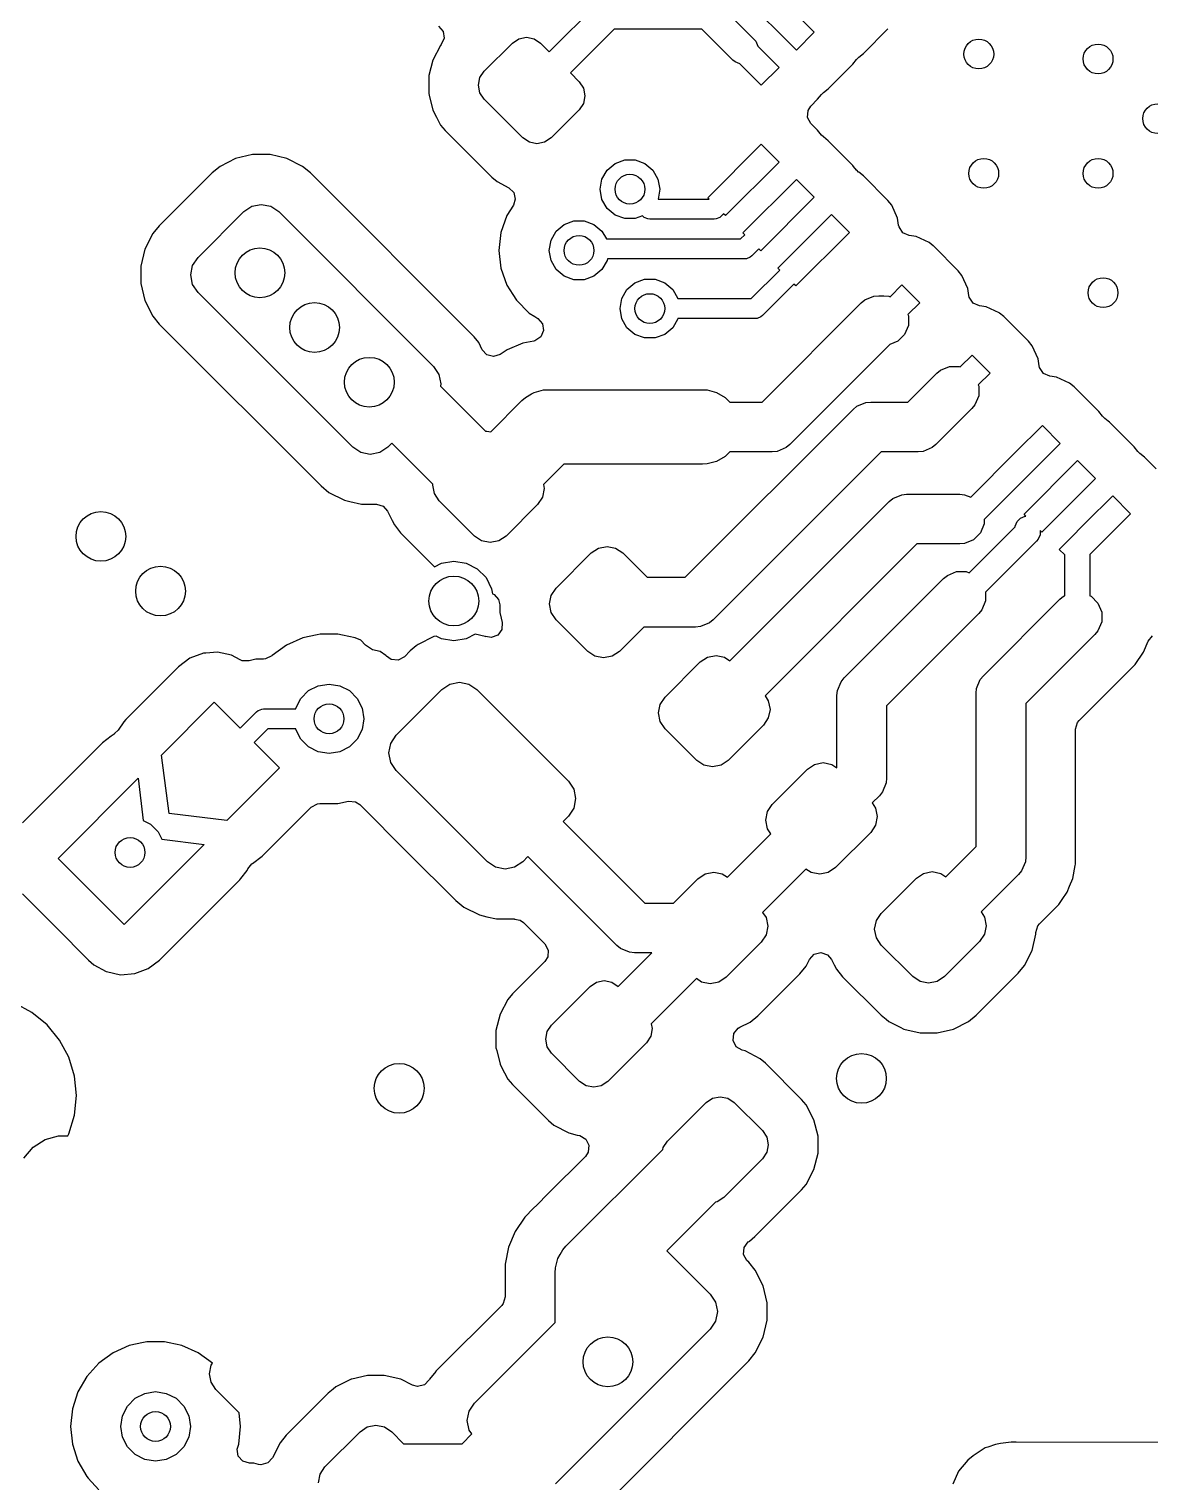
# Model space of a CAD drawing. Extents: x 70 to 224, y -154 to -54.
# Drawn here: x 156.78 to 168.05, y -111.96 to -97.35 of the extents above; entities that cross this region are included whole.
import ezdxf

# ---------------------------------------------------------------- set-up
doc = ezdxf.new("R2010")
doc.units = 0
doc.layers.add('BLACK', color=7, linetype='CONTINUOUS')

msp = doc.modelspace()

# ---------------------------------------------------------------- linework, layer by layer
at = {"layer": 'BLACK', "linetype": 'CONTINUOUS'}
for p, q in [((164.136514, -96.842788), (164.675329, -97.381603)), ((162.010139, -97.577728), (162.493934, -97.093934)), ((163.713081, -97.093934), (164.068632, -97.449485)), ((164.495724, -97.561208), (163.956909, -97.022393)), ((160.895924, -97.320185), (160.941679, -97.372989)), ((160.941679, -97.372989), (160.951623, -97.442147)), ((161.703793, -97.445985), (161.78033, -97.430762)), ((161.78033, -97.430762), (161.856867, -97.445985)), ((162.662132, -97.35), (162.222271, -97.78986)), ((163.544883, -97.35), (162.662132, -97.35)), ((163.8565, -97.661617), (163.544883, -97.35)), ((164.675329, -97.381603), (164.495724, -97.561208)), ((165.169334, -97.595413), (165.41664, -97.348105)), ((160.916754, -97.51275), (160.837696, -97.663379)), ((160.924142, -97.503886), (160.916754, -97.51275)), ((160.951623, -97.442147), (160.924142, -97.503886)), ((161.356066, -97.772183), (161.638909, -97.48934)), ((161.638909, -97.48934), (161.703793, -97.445985)), ((161.856867, -97.445985), (161.921751, -97.48934)), ((161.921751, -97.48934), (162.010139, -97.577728)), ((164.068632, -97.449485), (164.087287, -97.472216)), ((164.087287, -97.472216), (164.107404, -97.520784)), ((164.107404, -97.520784), (164.321776, -97.735156)), ((160.837696, -97.663379), (160.80012, -97.815836)), ((163.879231, -97.680272), (163.8565, -97.661617)), ((163.927799, -97.700389), (163.879231, -97.680272)), ((164.142171, -97.914761), (163.927799, -97.700389)), ((164.81578, -97.948967), (165.063086, -97.701659)), ((165.063086, -97.701659), (165.100706, -97.654976)), ((165.100706, -97.654974), (165.102132, -97.653206)), ((165.100706, -97.654976), (165.100706, -97.654974)), ((165.102132, -97.653206), (165.120881, -97.634457)), ((165.120881, -97.634457), (165.122651, -97.633031)), ((165.122651, -97.633031), (165.169334, -97.595413)), ((160.80012, -97.815836), (160.796987, -97.828548)), ((160.796987, -97.828548), (160.796987, -97.99866)), ((161.297488, -97.913604), (161.312711, -97.837067)), ((161.312711, -97.837067), (161.356066, -97.772183)), ((162.222271, -97.78986), (162.31066, -97.878249)), ((162.31066, -97.878249), (162.354015, -97.943133)), ((164.321776, -97.735156), (164.142171, -97.914761)), ((160.796987, -97.99866), (160.800611, -98.013364)), ((160.800611, -98.013364), (160.837696, -98.163828)), ((161.312711, -97.990141), (161.297488, -97.913604)), ((161.356066, -98.055025), (161.312711, -97.990141)), ((162.354015, -97.943133), (162.369238, -98.01967)), ((162.369238, -98.01967), (162.354015, -98.096207)), ((164.709533, -98.055212), (164.747153, -98.008529)), ((164.747153, -98.008529), (164.747154, -98.008526)), ((164.747154, -98.008526), (164.748581, -98.006756)), ((164.748581, -98.006756), (164.767329, -97.988009)), ((164.767329, -97.988009), (164.769095, -97.986585)), ((164.769095, -97.986585), (164.769097, -97.986585)), ((164.769097, -97.986585), (164.81578, -97.948967)), ((160.837696, -98.163828), (160.87453, -98.234008)), ((161.744975, -98.443934), (161.356066, -98.055025)), ((162.31066, -98.161091), (162.027817, -98.443934)), ((162.354015, -98.096207), (162.31066, -98.161091)), ((164.608185, -98.237114), (164.613169, -98.167422)), ((164.613169, -98.167422), (164.641666, -98.123078)), ((164.641666, -98.123078), (164.709533, -98.055212)), ((160.87453, -98.234008), (160.916753, -98.314456)), ((160.916753, -98.314456), (160.962125, -98.368899)), ((164.641668, -98.298434), (164.608185, -98.237114)), ((164.709535, -98.3663), (164.641668, -98.298434)), ((160.962125, -98.368899), (161.431101, -98.837875)), ((161.809859, -98.487289), (161.744975, -98.443934)), ((162.027817, -98.443934), (161.962933, -98.487289)), ((164.709539, -98.366305), (164.709535, -98.3663)), ((164.709542, -98.366308), (164.709539, -98.366305)), ((164.748578, -98.414751), (164.709542, -98.366308)), ((164.767324, -98.433498), (164.748578, -98.414751)), ((164.815779, -98.472546), (164.767324, -98.433498)), ((161.886396, -98.502512), (161.809859, -98.487289)), ((161.962933, -98.487289), (161.886396, -98.502512)), ((163.603356, -99.045566), (164.142171, -98.506751)), ((164.142171, -98.506751), (164.321776, -98.686356)), ((165.06309, -98.719855), (164.815779, -98.472546)), ((158.698044, -98.730418), (158.617944, -98.795667)), ((158.698045, -98.730417), (158.698044, -98.730418)), ((158.854824, -98.65168), (158.698045, -98.730417)), ((158.854825, -98.65168), (158.854824, -98.65168)), ((159.025529, -98.611221), (158.854825, -98.65168)), ((159.025535, -98.61122), (159.025529, -98.611221)), ((159.025537, -98.61122), (159.025535, -98.61122)), ((159.200979, -98.61122), (159.025537, -98.61122)), ((159.200981, -98.61122), (159.200979, -98.61122)), ((159.200986, -98.611221), (159.200981, -98.61122)), ((159.371692, -98.65168), (159.200986, -98.611221)), ((159.528467, -98.730415), (159.371692, -98.65168)), ((159.52848, -98.730424), (159.528467, -98.730415)), ((159.608566, -98.795665), (159.52848, -98.730424)), ((162.591608, -98.766962), (162.671421, -98.69999)), ((162.671421, -98.69999), (162.769327, -98.664356)), ((162.769327, -98.664356), (162.873515, -98.664356)), ((162.873515, -98.664356), (162.971421, -98.69999)), ((162.971421, -98.69999), (163.051234, -98.766962)), ((164.321776, -98.686356), (163.782961, -99.225171)), ((165.071602, -98.730419), (165.06309, -98.719855)), ((165.100706, -98.766536), (165.071602, -98.730419)), ((158.617929, -98.795681), (158.087602, -99.32601)), ((158.617944, -98.795667), (158.617929, -98.795681)), ((159.608568, -98.795667), (159.608566, -98.795665)), ((159.60858, -98.795677), (159.608568, -98.795667)), ((159.608584, -98.795681), (159.60858, -98.795677)), ((159.608587, -98.795684), (159.608584, -98.795681)), ((161.234932, -100.422027), (159.608587, -98.795684)), ((161.431101, -98.837875), (161.485544, -98.883247)), ((161.485544, -98.883247), (161.601935, -98.944334)), ((162.521421, -98.959798), (162.539513, -98.857192)), ((162.539513, -98.857192), (162.591608, -98.766962)), ((163.051234, -98.766962), (163.103329, -98.857192)), ((163.103329, -98.857192), (163.121421, -98.959798)), ((163.956909, -99.399119), (164.495724, -98.860304)), ((164.495724, -98.860304), (164.675329, -99.039909)), ((165.100706, -98.766537), (165.100706, -98.766536)), ((165.10213, -98.768304), (165.100706, -98.766537)), ((165.120878, -98.787053), (165.10213, -98.768304)), ((165.122648, -98.78848), (165.120878, -98.787053)), ((165.122651, -98.788481), (165.122648, -98.78848)), ((165.169334, -98.826101), (165.122651, -98.788481)), ((165.416645, -99.07341), (165.169334, -98.826101)), ((161.601935, -98.944334), (161.652147, -98.992918)), ((161.652147, -98.992918), (161.668122, -99.060937)), ((162.539513, -99.062404), (162.521421, -98.959798)), ((163.121421, -98.959798), (163.103789, -99.059798)), ((163.617588, -99.059798), (163.603356, -99.045566)), ((164.675329, -99.039909), (164.136514, -99.578724)), ((158.476862, -99.644564), (158.936482, -99.184944)), ((158.936482, -99.184944), (159.017587, -99.130751)), ((159.017587, -99.130751), (159.113258, -99.11172)), ((159.113258, -99.11172), (159.208929, -99.130751)), ((159.208929, -99.130751), (159.290035, -99.184944)), ((159.290035, -99.184944), (160.84567, -100.740579)), ((161.649303, -99.120102), (161.583483, -99.224853)), ((161.668122, -99.060937), (161.649303, -99.120102)), ((162.591608, -99.152634), (162.539513, -99.062404)), ((162.671421, -99.219606), (162.591608, -99.152634)), ((163.103789, -99.059798), (163.617588, -99.059798)), ((165.454257, -99.120085), (165.416645, -99.07341)), ((165.45426, -99.12009), (165.454257, -99.120085)), ((165.514048, -99.251006), (165.45426, -99.12009)), ((158.087594, -99.326019), (158.022338, -99.406123)), ((158.087602, -99.32601), (158.087594, -99.326019)), ((161.583483, -99.224853), (161.523903, -99.395122)), ((162.079459, -99.381541), (162.159272, -99.314569)), ((162.159272, -99.314569), (162.257178, -99.278935)), ((162.257178, -99.278935), (162.361366, -99.278935)), ((162.361366, -99.278935), (162.459272, -99.314569)), ((162.459272, -99.314569), (162.539085, -99.381541)), ((162.769327, -99.25524), (162.671421, -99.219606)), ((162.873515, -99.25524), (162.769327, -99.25524)), ((162.948243, -99.228041), (162.873515, -99.25524)), ((162.950711, -99.230509), (162.948243, -99.228041)), ((162.965864, -99.242945), (162.950711, -99.230509)), ((163.001912, -99.257877), (162.965864, -99.242945)), ((163.021421, -99.259798), (163.001912, -99.257877)), ((163.668729, -99.259798), (163.021421, -99.259798)), ((163.688238, -99.257877), (163.668729, -99.259798)), ((163.724286, -99.242945), (163.688238, -99.257877)), ((163.73944, -99.230509), (163.724286, -99.242945)), ((163.763869, -99.206079), (163.73944, -99.230509)), ((163.782961, -99.225171), (163.763869, -99.206079)), ((164.310463, -99.752673), (164.849278, -99.213858)), ((164.849278, -99.213858), (165.028883, -99.393463)), ((165.524067, -99.320696), (165.514048, -99.251006)), ((165.527827, -99.337976), (165.524067, -99.320696)), ((165.5656, -99.396754), (165.527827, -99.337976)), ((158.022333, -99.406131), (157.943598, -99.562906)), ((158.022338, -99.406123), (158.022333, -99.406131)), ((161.523902, -99.395127), (161.503707, -99.574373)), ((161.523903, -99.395122), (161.523902, -99.395127)), ((162.009272, -99.574377), (162.027364, -99.471771)), ((162.027364, -99.471771), (162.079459, -99.381541)), ((162.539085, -99.381541), (162.584267, -99.459798)), ((162.584267, -99.459798), (163.934413, -99.459798)), ((163.934413, -99.459798), (163.976, -99.41821)), ((163.976, -99.41821), (163.956909, -99.399119)), ((165.028883, -99.393463), (164.490068, -99.932278)), ((165.629156, -99.42578), (165.5656, -99.396754)), ((165.698841, -99.435799), (165.629156, -99.42578)), ((165.829755, -99.495586), (165.698841, -99.435799)), ((157.943598, -99.562907), (157.903139, -99.733611)), ((157.943598, -99.562906), (157.943598, -99.562907)), ((161.503707, -99.574373), (161.503707, -99.57438)), ((161.503707, -99.57438), (161.523902, -99.753626)), ((162.027364, -99.676983), (162.009272, -99.574377)), ((164.046546, -99.630509), (164.031392, -99.642945)), ((164.117422, -99.559632), (164.046546, -99.630509)), ((164.136514, -99.578724), (164.117422, -99.559632)), ((165.829756, -99.495587), (165.829755, -99.495586)), ((165.829758, -99.495588), (165.829756, -99.495587)), ((165.869734, -99.527803), (165.829758, -99.495588)), ((165.876441, -99.533208), (165.869734, -99.527803)), ((166.123752, -99.780517), (165.876441, -99.533208)), ((157.903139, -99.733611), (157.903138, -99.733622)), ((157.903138, -99.733622), (157.903138, -99.909057)), ((158.403638, -99.82134), (158.422669, -99.725669)), ((158.422669, -99.725669), (158.476862, -99.644564)), ((161.523902, -99.753626), (161.523903, -99.753631)), ((161.523903, -99.753631), (161.583483, -99.9239)), ((162.079459, -99.767213), (162.027364, -99.676983)), ((162.159272, -99.834185), (162.079459, -99.767213)), ((162.539085, -99.767213), (162.459272, -99.834185)), ((162.59118, -99.676983), (162.539085, -99.767213)), ((162.59421, -99.659798), (162.59118, -99.676983)), ((163.975835, -99.659798), (162.59421, -99.659798)), ((163.995344, -99.657877), (163.975835, -99.659798)), ((164.031392, -99.642945), (163.995344, -99.657877)), ((164.041521, -100.059798), (164.329554, -99.771764)), ((164.329554, -99.771764), (164.310463, -99.752673)), ((157.903138, -99.909057), (157.903139, -99.909068)), ((157.903139, -99.909068), (157.943598, -100.079774)), ((158.422669, -99.917011), (158.403638, -99.82134)), ((158.476862, -99.998117), (158.422669, -99.917011)), ((161.583483, -99.9239), (161.64371, -100.01975)), ((162.257178, -99.869819), (162.159272, -99.834185)), ((162.361366, -99.869819), (162.257178, -99.869819)), ((162.459272, -99.834185), (162.361366, -99.869819)), ((162.791608, -99.966962), (162.871421, -99.89999)), ((162.871421, -99.89999), (162.969327, -99.864356)), ((162.969327, -99.864356), (163.073515, -99.864356)), ((163.073515, -99.864356), (163.171421, -99.89999)), ((163.171421, -99.89999), (163.251234, -99.966962)), ((164.470976, -99.913186), (164.153654, -100.230509)), ((164.490068, -99.932278), (164.470976, -99.913186)), ((165.437445, -100.039904), (165.556385, -99.920965)), ((165.556385, -99.920965), (165.73599, -100.10057)), ((166.161364, -99.827192), (166.123752, -99.780517)), ((166.161367, -99.827197), (166.161364, -99.827192)), ((166.221155, -99.958113), (166.161367, -99.827197)), ((160.032497, -101.553752), (158.476862, -99.998117)), ((161.64371, -100.01975), (161.679456, -100.076639)), ((162.721421, -100.159798), (162.739513, -100.057192)), ((162.739513, -100.057192), (162.791608, -99.966962)), ((163.251234, -99.966962), (163.303329, -100.057192)), ((163.303329, -100.057192), (163.303789, -100.059798)), ((163.303789, -100.059798), (164.041521, -100.059798)), ((165.184333, -100.072308), (165.274453, -100.034979)), ((165.274453, -100.034979), (165.323226, -100.030175)), ((165.323226, -100.030175), (165.37678, -100.030175)), ((165.37678, -100.030175), (165.425553, -100.034979)), ((165.425553, -100.034979), (165.437445, -100.039904)), ((166.231174, -100.027803), (166.221155, -99.958113)), ((166.234934, -100.045084), (166.231174, -100.027803)), ((166.272708, -100.103862), (166.234934, -100.045084)), ((157.943598, -100.079774), (158.022334, -100.23655)), ((161.679456, -100.076639), (161.80701, -100.204193)), ((161.80701, -100.204193), (161.864496, -100.240314)), ((162.739513, -100.262404), (162.721421, -100.159798)), ((164.149847, -101.1), (165.146449, -100.103398)), ((165.146449, -100.103398), (165.184328, -100.072312)), ((165.184328, -100.072312), (165.184333, -100.072308)), ((165.73599, -100.10057), (165.61705, -100.219509)), ((166.336264, -100.132887), (166.272708, -100.103862)), ((166.405948, -100.142905), (166.336264, -100.132887)), ((166.536861, -100.202692), (166.405946, -100.142905)), ((166.405946, -100.142905), (166.405948, -100.142905)), ((166.536862, -100.202693), (166.536861, -100.202692)), ((166.536864, -100.202694), (166.536862, -100.202693)), ((166.538724, -100.204193), (166.536864, -100.202694)), ((166.583547, -100.240314), (166.538724, -100.204193)), ((158.022334, -100.23655), (158.022338, -100.236556)), ((158.022338, -100.236556), (158.087585, -100.316653)), ((158.087585, -100.316653), (158.08759, -100.316658)), ((158.08759, -100.316658), (158.087593, -100.316662)), ((158.087593, -100.316662), (159.713952, -101.943019)), ((161.864496, -100.240314), (161.895546, -100.259824)), ((161.895546, -100.259824), (161.941837, -100.312159)), ((161.941837, -100.312159), (161.952485, -100.381213)), ((162.791608, -100.352634), (162.739513, -100.262404)), ((162.871421, -100.419606), (162.791608, -100.352634)), ((163.251234, -100.352634), (163.171421, -100.419606)), ((163.303329, -100.262404), (163.251234, -100.352634)), ((163.303789, -100.259798), (163.303329, -100.262404)), ((164.082943, -100.259798), (163.303789, -100.259798)), ((164.102452, -100.257877), (164.082943, -100.259798)), ((164.1385, -100.242945), (164.102452, -100.257877)), ((164.153654, -100.230509), (164.1385, -100.242945)), ((165.621976, -100.328948), (165.584647, -100.419068)), ((165.61705, -100.219509), (165.621976, -100.231402)), ((165.621976, -100.231402), (165.621976, -100.328948)), ((166.830858, -100.487623), (166.583547, -100.240314)), ((161.234946, -100.422042), (161.234932, -100.422027)), ((161.253572, -100.444907), (161.234946, -100.422042)), ((161.300195, -100.502141), (161.253572, -100.444907)), ((161.335908, -100.573252), (161.300195, -100.502141)), ((161.744621, -100.508146), (161.585301, -100.574138)), ((161.744631, -100.508143), (161.744621, -100.508146)), ((161.853766, -100.486435), (161.744631, -100.508143)), ((161.86572, -100.483433), (161.853766, -100.486435)), ((161.92411, -100.445061), (161.86572, -100.483433)), ((161.952485, -100.381213), (161.92411, -100.445061)), ((162.969327, -100.45524), (162.871421, -100.419606)), ((163.073515, -100.45524), (162.969327, -100.45524)), ((163.171421, -100.419606), (163.073515, -100.45524)), ((165.515673, -100.488042), (165.435848, -100.521106)), ((165.584647, -100.419068), (165.515673, -100.488042)), ((166.86847, -100.534298), (166.830858, -100.487623)), ((161.38155, -100.623096), (161.335908, -100.573252)), ((161.44893, -100.641581), (161.38155, -100.623096)), ((161.515608, -100.620704), (161.44893, -100.641581)), ((161.58529, -100.574144), (161.515608, -100.620704)), ((161.585301, -100.574138), (161.58529, -100.574144)), ((165.435848, -100.521106), (164.430178, -101.526777)), ((166.14455, -100.747011), (166.263491, -100.628071)), ((166.263491, -100.628071), (166.443096, -100.807676)), ((166.868473, -100.534303), (166.86847, -100.534298)), ((166.928261, -100.665219), (166.868473, -100.534303)), ((160.84567, -100.740579), (160.899863, -100.821685)), ((165.907109, -100.810504), (165.944994, -100.779413)), ((165.944994, -100.779413), (166.035114, -100.742085)), ((166.035114, -100.742085), (166.132658, -100.742085)), ((166.132658, -100.742085), (166.14455, -100.747011)), ((166.93828, -100.734909), (166.928261, -100.665219)), ((166.94204, -100.752189), (166.93828, -100.734909)), ((166.979813, -100.810967), (166.94204, -100.752189)), ((160.899863, -100.821685), (160.918894, -100.917356)), ((160.918894, -100.917356), (160.914714, -100.938368)), ((160.914714, -100.938368), (161.369596, -101.39325)), ((165.617517, -101.100096), (165.907109, -100.810504)), ((166.443096, -100.807676), (166.324155, -100.926616)), ((166.324155, -100.926616), (166.329082, -100.938509)), ((166.329082, -100.938509), (166.329082, -101.036053)), ((167.043369, -100.839993), (166.979813, -100.810967)), ((167.113054, -100.850012), (167.043369, -100.839993)), ((167.243968, -100.909799), (167.113054, -100.850012)), ((167.243969, -100.9098), (167.243968, -100.909799)), ((167.243971, -100.909801), (167.243969, -100.9098)), ((167.290654, -100.947421), (167.243971, -100.909801)), ((161.420553, -101.399116), (161.734835, -101.084835)), ((161.734835, -101.084835), (161.771705, -101.0525)), ((161.771705, -101.0525), (161.771714, -101.052492)), ((161.771714, -101.052492), (161.830771, -101.018396)), ((161.830771, -101.018396), (161.856493, -101.003545)), ((161.856493, -101.003545), (161.951052, -100.978208)), ((161.951052, -100.978208), (161.951053, -100.978208)), ((161.951053, -100.978208), (162, -100.975)), ((162, -100.975), (163.55, -100.975)), ((163.55, -100.975), (163.598947, -100.978208)), ((163.598947, -100.978208), (163.693506, -101.003545)), ((163.693506, -101.003545), (163.778286, -101.052492)), ((163.778286, -101.052492), (163.825794, -101.1)), ((166.329082, -101.036053), (166.291754, -101.126173)), ((167.537962, -101.194727), (167.290654, -100.947421)), ((163.378007, -102.86179), (165.066479, -101.173319)), ((163.825794, -101.1), (164.149847, -101.1)), ((165.066479, -101.173319), (165.104363, -101.142228)), ((165.104363, -101.142228), (165.194483, -101.104899)), ((165.194483, -101.104899), (165.194492, -101.104899)), ((165.194492, -101.104899), (165.243255, -101.100096)), ((165.243255, -101.100096), (165.617517, -101.100096)), ((166.260663, -101.164058), (165.897848, -101.526873)), ((166.291754, -101.126173), (166.260663, -101.164058)), ((167.57558, -101.24141), (167.537962, -101.194727)), ((166.701191, -101.604585), (166.970598, -101.335178)), ((166.970598, -101.335178), (167.150203, -101.514783)), ((167.57558, -101.241411), (167.57558, -101.24141)), ((167.577004, -101.243178), (167.57558, -101.241411)), ((167.595752, -101.261927), (167.577004, -101.243178)), ((167.597522, -101.263354), (167.595752, -101.261927)), ((167.597525, -101.263355), (167.597522, -101.263354)), ((167.632401, -101.29146), (167.597525, -101.263355)), ((167.644208, -101.300975), (167.632401, -101.29146)), ((167.891519, -101.548284), (167.644208, -101.300975)), ((160.427744, -101.512058), (160.38605, -101.553752)), ((160.839266, -101.92358), (160.427744, -101.512058)), ((161.369596, -101.39325), (161.38033, -101.391116)), ((161.38033, -101.391116), (161.420553, -101.399116)), ((164.430178, -101.526777), (164.392298, -101.557862)), ((165.897848, -101.526873), (165.859968, -101.557958)), ((167.150203, -101.514783), (166.611388, -102.053598)), ((160.113603, -101.607945), (160.032497, -101.553752)), ((160.209274, -101.626976), (160.113603, -101.607945)), ((160.304945, -101.607945), (160.209274, -101.626976)), ((160.38605, -101.553752), (160.304945, -101.607945)), ((165.346808, -101.600096), (163.658338, -103.288567)), ((163.778286, -101.647508), (163.693506, -101.696455)), ((163.825794, -101.6), (163.778286, -101.647508)), ((164.253401, -101.6), (163.825794, -101.6)), ((164.302174, -101.595196), (164.253401, -101.6)), ((164.392294, -101.557867), (164.302174, -101.595196)), ((164.392298, -101.557862), (164.392294, -101.557867)), ((165.721071, -101.600096), (165.346808, -101.600096)), ((165.769844, -101.595292), (165.721071, -101.600096)), ((165.859964, -101.557963), (165.769844, -101.595292)), ((165.859968, -101.557958), (165.859964, -101.557963)), ((166.248811, -102.056964), (166.701191, -101.604585)), ((167.930559, -101.596732), (167.891519, -101.548284)), ((167.949305, -101.615479), (167.930559, -101.596732)), ((167.99776, -101.654527), (167.949305, -101.615479)), ((168.113488, -101.770254), (167.99776, -101.654527)), ((162.15533, -101.725), (161.950883, -101.929446)), ((163.55, -101.725), (162.15533, -101.725)), ((163.598947, -101.721792), (163.55, -101.725)), ((163.693506, -101.696455), (163.598947, -101.721792)), ((166.785337, -102.227547), (167.324152, -101.688732)), ((167.324152, -101.688732), (167.503757, -101.868337)), ((159.713952, -101.943019), (159.71396, -101.943025)), ((159.71396, -101.943025), (159.713965, -101.94303)), ((159.713965, -101.94303), (159.794051, -102.008271)), ((160.837132, -101.934314), (160.839266, -101.92358)), ((160.854259, -102.020418), (160.837132, -101.934314)), ((161.950883, -101.929446), (161.958884, -101.96967)), ((167.503757, -101.868337), (166.964942, -102.407152)), ((159.794051, -102.008271), (159.794055, -102.008273)), ((159.794055, -102.008273), (159.794059, -102.008277)), ((159.794059, -102.008277), (159.794061, -102.008278)), ((159.794061, -102.008278), (159.794064, -102.00828)), ((159.794064, -102.00828), (159.950839, -102.087015)), ((159.950839, -102.087015), (160.003044, -102.099388)), ((160.003044, -102.099388), (160.121553, -102.127476)), ((160.903033, -102.093413), (160.854259, -102.020418)), ((161.256587, -102.446967), (160.903033, -102.093413)), ((161.941757, -102.055773), (161.892983, -102.128769)), ((161.958884, -101.96967), (161.941757, -102.055773)), ((163.827399, -103.700265), (165.427918, -102.099747)), ((165.427918, -102.099747), (165.465797, -102.068661)), ((165.465797, -102.068661), (165.465802, -102.068657)), ((165.465802, -102.068657), (165.555922, -102.031328)), ((165.555922, -102.031328), (165.604695, -102.026524)), ((165.604695, -102.026524), (166.138147, -102.026524)), ((166.138147, -102.026524), (166.18692, -102.031328)), ((166.18692, -102.031328), (166.248811, -102.056964)), ((166.611388, -102.053598), (166.383343, -102.281643)), ((167.408298, -102.311692), (167.677705, -102.042285)), ((167.677705, -102.042285), (167.85731, -102.22189)), ((160.121553, -102.127476), (160.121556, -102.127476)), ((160.121556, -102.127476), (160.270802, -102.127476)), ((160.270802, -102.127476), (160.337841, -102.147161)), ((160.337841, -102.147161), (160.381612, -102.195825)), ((160.381612, -102.195825), (160.429577, -102.29133)), ((161.892983, -102.128769), (161.574785, -102.446967)), ((166.750864, -102.265471), (166.796645, -102.246508)), ((166.804298, -102.246508), (166.785337, -102.227547)), ((166.796645, -102.246508), (166.804298, -102.246508)), ((167.85731, -102.22189), (167.587903, -102.491297)), ((160.429577, -102.29133), (160.451859, -102.335697)), ((160.451859, -102.335697), (160.514941, -102.413135)), ((166.233254, -102.817813), (166.695996, -102.355071)), ((166.383343, -102.325297), (166.346014, -102.415417)), ((166.383343, -102.281643), (166.383343, -102.325297)), ((166.695996, -102.355071), (166.696861, -102.346292)), ((166.696861, -102.346292), (166.715824, -102.300511)), ((166.715824, -102.300511), (166.750864, -102.265471)), ((166.964942, -102.407152), (166.948421, -102.390631)), ((166.948421, -102.390631), (166.948421, -102.409252)), ((167.231618, -102.488371), (167.408298, -102.311692)), ((160.514941, -102.413135), (160.856829, -102.755021)), ((161.329582, -102.495741), (161.256587, -102.446967)), ((161.415686, -102.512868), (161.329582, -102.495741)), ((161.501789, -102.495741), (161.415686, -102.512868)), ((161.574785, -102.446967), (161.501789, -102.495741)), ((162.504987, -102.568041), (162.591091, -102.550914)), ((162.591091, -102.550914), (162.677194, -102.568041)), ((165.708249, -102.526524), (164.180161, -104.054611)), ((166.138147, -102.526524), (165.708249, -102.526524)), ((166.18692, -102.52172), (166.138147, -102.526524)), ((166.27704, -102.484391), (166.18692, -102.52172)), ((166.346014, -102.415417), (166.27704, -102.484391)), ((166.911223, -102.499055), (166.398502, -103.011776)), ((166.927017, -102.47981), (166.911223, -102.499055)), ((166.927018, -102.479809), (166.927017, -102.47981)), ((166.945981, -102.434028), (166.927018, -102.479809)), ((166.948421, -102.409252), (166.945981, -102.434028)), ((167.13889, -102.5811), (167.231613, -102.488376)), ((167.231613, -102.488376), (167.231618, -102.488371)), ((167.587903, -102.491297), (167.448421, -102.630779)), ((162.078438, -102.970369), (162.431992, -102.616815)), ((162.431992, -102.616815), (162.504987, -102.568041)), ((162.677194, -102.568041), (162.75019, -102.616815)), ((162.75019, -102.616815), (162.995165, -102.86179)), ((167.194421, -102.636631), (167.13889, -102.5811)), ((167.194421, -103.047005), (167.194421, -102.636631)), ((167.448421, -102.630779), (167.448421, -103.047005)), ((160.856829, -102.755021), (160.926393, -102.719577)), ((160.926393, -102.719577), (161.05, -102.7)), ((161.05, -102.7), (161.173607, -102.719577)), ((161.173607, -102.719577), (161.285114, -102.776393)), ((161.285114, -102.776393), (161.373607, -102.864886)), ((165.976529, -102.873319), (166.014413, -102.842228)), ((166.014413, -102.842228), (166.104533, -102.804899)), ((166.104533, -102.804899), (166.202077, -102.804899)), ((166.202077, -102.804899), (166.233254, -102.817813)), ((161.373607, -102.864886), (161.430423, -102.976393)), ((161.430423, -102.976393), (161.438632, -103.028224)), ((162.029664, -103.043364), (162.078438, -102.970369)), ((162.995165, -102.86179), (163.378007, -102.86179)), ((164.976528, -103.873319), (165.976529, -102.873319)), ((161.438632, -103.028224), (161.455076, -103.033053)), ((161.455076, -103.033053), (161.500831, -103.085857)), ((161.500831, -103.085857), (161.512037, -103.137368)), ((161.512037, -103.137368), (161.512037, -103.214267)), ((162.012537, -103.129468), (162.029664, -103.043364)), ((162.029664, -103.215571), (162.012537, -103.129468)), ((166.398502, -103.098868), (166.361173, -103.188988)), ((166.376528, -103.851137), (167.144644, -103.083021)), ((166.398502, -103.011776), (166.398502, -103.098868)), ((167.144644, -103.083021), (167.182529, -103.051931)), ((167.182529, -103.051931), (167.194421, -103.047005)), ((167.448421, -103.047005), (167.460313, -103.051931)), ((167.460313, -103.051931), (167.529288, -103.120906)), ((167.529288, -103.120906), (167.566617, -103.211026)), ((161.512037, -103.214267), (161.525865, -103.272614)), ((161.525865, -103.272614), (161.536082, -103.315722)), ((162.078438, -103.288567), (162.029664, -103.215571)), ((166.330082, -103.226872), (165.403305, -104.153649)), ((166.361173, -103.188988), (166.330082, -103.226872)), ((167.566617, -103.211026), (167.566617, -103.30857)), ((161.532388, -103.385494), (161.491559, -103.442193)), ((161.536082, -103.315722), (161.532388, -103.385494)), ((162.396636, -103.606765), (162.078438, -103.288567)), ((162.959809, -103.36179), (162.714834, -103.606765)), ((163.481561, -103.36179), (162.959809, -103.36179)), ((163.530334, -103.356986), (163.481561, -103.36179)), ((163.620454, -103.319657), (163.530334, -103.356986)), ((163.620458, -103.319652), (163.620454, -103.319657)), ((163.658338, -103.288567), (163.620458, -103.319652)), ((167.529288, -103.39869), (167.498198, -103.436575)), ((167.566617, -103.30857), (167.529288, -103.39869)), ((159.367078, -103.544007), (159.222442, -103.649092)), ((159.530398, -103.471292), (159.367078, -103.544007)), ((159.530403, -103.47129), (159.530398, -103.471292)), ((159.674624, -103.440635), (159.530403, -103.47129)), ((159.705279, -103.43412), (159.674624, -103.440635)), ((159.884061, -103.43412), (159.705279, -103.43412)), ((159.931264, -103.444153), (159.884061, -103.43412)), ((160.058935, -103.47129), (159.931264, -103.444153)), ((160.058937, -103.471291), (160.058935, -103.47129)), ((160.112908, -103.49532), (160.058937, -103.471291)), ((160.160571, -103.542983), (160.112908, -103.49532)), ((160.233566, -103.591757), (160.160571, -103.542983)), ((160.671602, -103.552041), (160.61083, -103.601546)), ((160.690942, -103.536286), (160.671602, -103.552041)), ((160.690943, -103.536285), (160.690942, -103.536286)), ((160.690945, -103.536284), (160.690943, -103.536285)), ((160.690946, -103.536283), (160.690945, -103.536284)), ((160.847722, -103.457547), (160.690946, -103.536283)), ((160.847723, -103.457547), (160.847722, -103.457547)), ((160.870774, -103.452083), (160.847723, -103.457547)), ((160.926393, -103.480423), (160.870774, -103.452083)), ((161.05, -103.5), (160.926393, -103.480423)), ((161.173607, -103.480423), (161.05, -103.5)), ((161.264882, -103.433915), (161.173607, -103.480423)), ((161.36459, -103.457547), (161.264882, -103.433915)), ((161.371378, -103.460018), (161.36459, -103.457547)), ((161.372291, -103.457508), (161.371378, -103.460018)), ((161.426557, -103.467817), (161.372291, -103.457508)), ((161.491559, -103.442193), (161.426557, -103.467817)), ((167.498198, -103.436575), (166.803305, -104.131468)), ((167.986505, -103.615292), (168.03236, -103.504587)), ((168.03236, -103.504587), (168.076201, -103.450185)), ((158.396143, -103.674963), (158.280965, -103.761186)), ((158.530953, -103.624681), (158.396143, -103.674963)), ((158.530954, -103.624681), (158.530953, -103.624681)), ((158.554873, -103.62297), (158.530954, -103.624681)), ((158.674463, -103.614417), (158.554873, -103.62297)), ((158.674469, -103.614417), (158.674463, -103.614417)), ((158.81506, -103.645001), (158.674469, -103.614417)), ((158.815065, -103.645002), (158.81506, -103.645001)), ((158.899533, -103.691125), (158.815065, -103.645002)), ((158.921201, -103.700404), (158.899533, -103.691125)), ((158.991051, -103.702068), (158.921201, -103.700404)), ((159.058036, -103.68412), (158.991051, -103.702068)), ((159.135941, -103.68412), (159.058036, -103.68412)), ((159.155923, -103.682499), (159.135941, -103.68412)), ((159.218915, -103.652269), (159.155923, -103.682499)), ((159.222442, -103.649092), (159.218915, -103.652269)), ((160.308497, -103.606661), (160.233566, -103.591757)), ((160.3669, -103.649094), (160.308497, -103.606661)), ((160.372509, -103.655324), (160.3669, -103.649094)), ((160.421325, -103.688534), (160.372509, -103.655324)), ((160.491017, -103.693519), (160.421325, -103.688534)), ((160.552341, -103.660035), (160.491017, -103.693519)), ((160.61083, -103.601546), (160.552341, -103.660035)), ((162.469632, -103.655539), (162.396636, -103.606765)), ((162.555735, -103.672666), (162.469632, -103.655539)), ((162.641839, -103.655539), (162.555735, -103.672666)), ((162.714834, -103.606765), (162.641839, -103.655539)), ((163.174454, -104.066385), (163.528008, -103.712831)), ((163.528008, -103.712831), (163.601003, -103.664057)), ((163.601003, -103.664057), (163.687107, -103.64693)), ((163.687107, -103.64693), (163.77321, -103.664057)), ((163.77321, -103.664057), (163.827399, -103.700265)), ((167.904373, -103.738214), (167.986505, -103.615292)), ((158.280953, -103.761196), (157.750646, -104.291503)), ((158.280965, -103.761186), (158.280953, -103.761196)), ((166.345442, -103.889016), (166.376528, -103.851137)), ((167.340124, -104.302463), (167.904368, -103.738219)), ((167.904368, -103.738219), (167.904373, -103.738214)), ((159.511514, -104.078895), (159.588945, -104.001464)), ((159.588945, -104.001464), (159.686514, -103.95175)), ((159.686514, -103.95175), (159.79467, -103.93462)), ((159.79467, -103.93462), (159.902826, -103.95175)), ((159.902826, -103.95175), (160.000395, -104.001464)), ((160.000395, -104.001464), (160.077826, -104.078895)), ((160.46976, -104.450431), (160.92938, -103.990811)), ((160.92938, -103.990811), (161.010485, -103.936618)), ((161.010485, -103.936618), (161.106156, -103.917587)), ((161.106156, -103.917587), (161.201827, -103.936618)), ((161.201827, -103.936618), (161.282933, -103.990811)), ((161.282933, -103.990811), (162.202172, -104.91005)), ((164.903305, -104.050096), (164.908109, -104.001323)), ((164.908109, -104.001323), (164.945438, -103.911203)), ((164.945438, -103.911203), (164.945442, -103.911198)), ((164.945442, -103.911198), (164.976528, -103.873319)), ((166.303305, -104.027914), (166.308109, -103.979141)), ((166.308109, -103.979141), (166.345438, -103.889021)), ((166.345438, -103.889021), (166.345442, -103.889016)), ((158.108076, -104.648959), (158.638406, -104.118629)), ((158.638406, -104.118629), (158.900035, -104.380258)), ((159.4618, -104.176464), (159.511514, -104.078895)), ((160.077826, -104.078895), (160.12754, -104.176464)), ((163.108553, -104.225484), (163.12568, -104.13938)), ((163.12568, -104.13938), (163.174454, -104.066385)), ((164.180161, -104.054611), (164.213178, -104.104025)), ((164.213178, -104.104025), (164.230305, -104.190128)), ((164.903305, -104.776976), (164.903305, -104.050096)), ((165.403305, -104.153649), (165.403305, -104.880605)), ((166.303305, -105.569083), (166.303305, -104.027914)), ((166.803305, -104.131468), (166.803305, -105.672637)), ((157.750646, -104.291503), (157.729718, -104.313733)), ((158.900035, -104.380258), (159.066384, -104.213909)), ((159.066384, -104.213909), (159.081538, -104.201473)), ((159.081538, -104.201473), (159.085094, -104.2)), ((159.085094, -104.2), (159.117586, -104.186541)), ((159.117586, -104.186541), (159.137095, -104.18462)), ((159.137095, -104.18462), (159.460508, -104.18462)), ((159.460508, -104.18462), (159.4618, -104.176464)), ((160.12754, -104.176464), (160.14467, -104.28462)), ((160.14467, -104.28462), (160.12754, -104.392776)), ((163.12568, -104.311587), (163.108553, -104.225484)), ((164.213178, -104.276232), (164.164404, -104.349227)), ((164.230305, -104.190128), (164.213178, -104.276232)), ((167.32349, -104.323105), (167.340124, -104.302463)), ((157.63247, -104.438637), (157.604752, -104.459387)), ((157.639569, -104.433323), (157.63247, -104.438636)), ((157.63247, -104.438636), (157.63247, -104.438637)), ((157.672915, -104.400011), (157.638414, -104.43178)), ((157.638414, -104.43178), (157.639569, -104.433323)), ((157.729718, -104.313733), (157.672915, -104.400011)), ((159.178517, -104.38462), (159.041457, -104.52168)), ((159.460508, -104.38462), (159.178517, -104.38462)), ((159.4618, -104.392776), (159.460508, -104.38462)), ((159.511514, -104.490345), (159.4618, -104.392776)), ((160.12754, -104.392776), (160.077826, -104.490345)), ((160.415567, -104.531536), (160.46976, -104.450431)), ((163.174454, -104.384583), (163.12568, -104.311587)), ((163.492652, -104.702781), (163.174454, -104.384583)), ((164.164404, -104.349227), (163.81085, -104.702781)), ((167.303805, -104.390144), (167.32349, -104.323105)), ((167.303805, -105.746555), (167.303805, -104.390144)), ((157.517277, -104.524871), (156.711201, -105.330949)), ((157.517289, -104.524861), (157.517277, -104.524871)), ((157.604752, -104.459387), (157.517289, -104.524861)), ((159.041457, -104.52168), (159.296015, -104.776238)), ((159.588945, -104.567776), (159.511514, -104.490345)), ((159.686514, -104.61749), (159.588945, -104.567776)), ((160.000395, -104.567776), (159.902826, -104.61749)), ((160.077826, -104.490345), (160.000395, -104.567776)), ((160.396536, -104.627207), (160.415567, -104.531536)), ((158.185857, -105.235858), (158.108076, -104.648959)), ((159.79467, -104.63462), (159.686514, -104.61749)), ((159.902826, -104.61749), (159.79467, -104.63462)), ((160.415567, -104.722878), (160.396536, -104.627207)), ((160.46976, -104.803984), (160.415567, -104.722878)), ((163.565648, -104.751555), (163.492652, -104.702781)), ((163.81085, -104.702781), (163.737855, -104.751555)), ((164.606346, -104.791168), (164.679341, -104.742394)), ((164.679341, -104.742394), (164.765445, -104.725267)), ((164.765445, -104.725267), (164.851548, -104.742394)), ((164.851548, -104.742394), (164.903305, -104.776976)), ((157.06863, -105.688406), (157.874731, -104.882304)), ((157.874731, -104.882304), (157.925333, -105.307362)), ((159.296015, -104.776238), (158.765685, -105.306568)), ((161.388999, -105.723223), (160.46976, -104.803984)), ((163.651751, -104.768682), (163.565648, -104.751555)), ((163.737855, -104.751555), (163.651751, -104.768682)), ((164.252792, -105.144722), (164.606346, -104.791168)), ((165.403305, -104.880605), (165.398501, -104.929378)), ((162.202172, -104.91005), (162.256365, -104.991156)), ((162.256365, -104.991156), (162.275396, -105.086827)), ((165.361167, -105.019502), (165.330081, -105.057382)), ((165.361172, -105.019498), (165.361167, -105.019502)), ((165.398501, -104.929378), (165.361172, -105.019498)), ((159.123127, -105.66401), (159.615698, -105.171439)), ((159.615698, -105.171439), (159.677021, -105.137954)), ((159.677021, -105.137954), (159.703379, -105.13512)), ((159.703379, -105.13512), (159.884059, -105.13512)), ((159.884059, -105.13512), (159.884061, -105.13512)), ((159.884061, -105.13512), (159.990587, -105.112477)), ((159.990587, -105.112477), (160.060254, -105.117793)), ((160.060254, -105.117793), (160.104049, -105.146086)), ((160.104049, -105.146086), (160.588846, -105.630882)), ((162.256365, -105.182498), (162.202172, -105.263603)), ((162.275396, -105.086827), (162.256365, -105.182498)), ((164.204018, -105.217717), (164.252792, -105.144722)), ((165.330081, -105.057382), (165.256903, -105.130559)), ((165.256903, -105.130559), (165.291516, -105.182362)), ((165.291516, -105.182362), (165.308643, -105.268465)), ((157.925333, -105.307362), (157.998877, -105.344835)), ((158.765685, -105.306568), (158.185857, -105.235858)), ((162.202172, -105.263603), (162.149139, -105.316636)), ((162.149139, -105.316636), (162.969806, -106.137303)), ((164.186891, -105.303821), (164.204018, -105.217717)), ((164.204018, -105.389924), (164.186891, -105.303821)), ((165.308643, -105.268465), (165.291516, -105.354569)), ((157.998877, -105.344835), (158.076308, -105.422266)), ((158.076308, -105.422266), (158.114054, -105.496346)), ((163.802189, -105.878166), (164.23863, -105.441725)), ((164.23863, -105.441725), (164.204018, -105.389924)), ((165.242742, -105.427564), (164.889188, -105.781118)), ((165.291516, -105.354569), (165.242742, -105.427564)), ((158.539412, -105.546985), (157.73331, -106.353086)), ((158.114054, -105.496346), (158.539412, -105.546985)), ((165.999365, -105.873022), (166.303305, -105.569083)), ((157.73331, -106.353086), (157.06863, -105.688406)), ((158.978299, -105.793221), (159.018002, -105.742706)), ((159.018002, -105.742706), (159.023761, -105.738395)), ((159.023761, -105.738395), (159.123127, -105.66401)), ((160.588846, -105.630882), (161.070454, -106.11249)), ((161.470105, -105.777416), (161.388999, -105.723223)), ((161.742552, -105.723223), (161.661447, -105.777416)), ((161.795585, -105.67019), (161.742552, -105.723223)), ((162.689475, -106.56408), (161.795585, -105.67019)), ((166.798502, -105.721409), (166.761173, -105.811529)), ((166.803305, -105.672637), (166.798502, -105.721399)), ((166.798502, -105.721399), (166.798502, -105.721409)), ((167.274964, -105.891549), (167.301269, -105.759303)), ((167.301269, -105.759303), (167.303805, -105.746555)), ((158.090752, -106.710529), (158.896854, -105.904428)), ((158.896854, -105.904428), (158.897995, -105.902977)), ((158.897995, -105.902977), (158.906977, -105.891549)), ((158.906977, -105.891549), (158.971183, -105.809862)), ((158.971183, -105.809862), (158.978299, -105.793221)), ((161.565776, -105.796447), (161.470105, -105.777416)), ((161.661447, -105.777416), (161.565776, -105.796447)), ((163.260211, -106.137303), (163.505186, -105.892328)), ((163.505186, -105.892328), (163.578181, -105.843554)), ((163.578181, -105.843554), (163.664285, -105.826427)), ((163.664285, -105.826427), (163.750388, -105.843554)), ((163.750388, -105.843554), (163.802189, -105.878166)), ((164.592184, -105.795279), (164.155743, -106.23172)), ((164.643986, -105.829892), (164.592184, -105.795279)), ((164.730089, -105.847019), (164.643986, -105.829892)), ((164.816193, -105.829892), (164.730089, -105.847019)), ((164.889188, -105.781118), (164.816193, -105.829892)), ((165.348808, -106.240738), (165.702362, -105.887184)), ((165.702362, -105.887184), (165.775357, -105.83841)), ((165.775357, -105.83841), (165.861461, -105.821283)), ((165.861461, -105.821283), (165.947564, -105.83841)), ((165.947564, -105.83841), (165.999365, -105.873022)), ((166.730082, -105.849413), (166.352919, -106.226576)), ((166.761173, -105.811529), (166.730082, -105.849413)), ((167.244243, -105.965715), (167.274964, -105.891549)), ((156.711197, -106.045858), (157.045839, -106.380499)), ((167.170196, -106.100258), (167.218389, -106.028132)), ((167.218389, -106.028132), (167.244243, -105.965715)), ((161.070454, -106.11249), (161.070462, -106.112496)), ((161.070462, -106.112496), (161.070467, -106.112501)), ((161.070467, -106.112501), (161.150553, -106.177742)), ((161.150553, -106.177742), (161.150557, -106.177744)), ((161.150557, -106.177744), (161.150561, -106.177748)), ((161.150561, -106.177748), (161.150563, -106.177749)), ((161.150563, -106.177749), (161.150566, -106.177751)), ((161.150566, -106.177751), (161.307341, -106.256486)), ((162.969806, -106.137303), (163.260211, -106.137303)), ((166.941478, -106.345831), (167.136255, -106.151054)), ((167.136255, -106.151054), (167.136257, -106.151052)), ((167.136257, -106.151052), (167.170196, -106.100258)), ((161.307341, -106.256486), (161.383342, -106.274499)), ((161.383342, -106.274499), (161.478055, -106.296947)), ((161.478055, -106.296947), (161.478058, -106.296947)), ((161.478058, -106.296947), (161.66072, -106.296947)), ((161.66072, -106.296947), (161.66072, -106.299615)), ((161.66072, -106.299615), (161.717385, -106.309297)), ((161.717385, -106.309297), (161.750591, -106.33301)), ((161.750591, -106.33301), (161.965959, -106.548378)), ((164.155743, -106.23172), (164.190356, -106.283522)), ((164.190356, -106.283522), (164.207483, -106.369625)), ((165.282907, -106.399837), (165.300034, -106.313733)), ((165.300034, -106.313733), (165.348808, -106.240738)), ((166.352919, -106.226576), (166.387532, -106.278378)), ((166.387532, -106.278378), (166.404659, -106.364481)), ((166.924844, -106.366473), (166.941478, -106.345831)), ((157.045839, -106.380499), (157.375868, -106.710528)), ((164.190356, -106.455729), (164.141582, -106.528724)), ((164.207483, -106.369625), (164.190356, -106.455729)), ((165.300034, -106.48594), (165.282907, -106.399837)), ((165.348808, -106.558936), (165.300034, -106.48594)), ((166.387532, -106.450585), (166.338758, -106.52358)), ((166.404659, -106.364481), (166.387532, -106.450585)), ((166.866047, -106.614306), (166.905159, -106.44928)), ((166.905159, -106.433512), (166.924844, -106.366473)), ((166.905159, -106.44928), (166.905159, -106.433512)), ((161.965959, -106.548378), (161.999444, -106.609701)), ((161.999444, -106.609701), (161.99446, -106.679393)), ((162.727354, -106.595165), (162.689475, -106.56408)), ((162.704544, -106.975811), (163.043054, -106.637303)), ((162.727359, -106.59517), (162.727354, -106.595165)), ((162.817479, -106.632499), (162.727359, -106.59517)), ((162.866252, -106.637303), (162.817479, -106.632499)), ((163.043054, -106.637303), (162.866252, -106.637303)), ((164.141582, -106.528724), (163.788028, -106.882278)), ((164.674475, -106.65215), (164.742197, -106.63496)), ((164.742197, -106.63496), (164.808462, -106.657112)), ((165.667006, -106.877134), (165.348808, -106.558936)), ((166.338758, -106.52358), (165.985204, -106.877134)), ((166.789932, -106.765864), (166.866047, -106.614306)), ((157.375868, -106.710528), (157.430375, -106.757759)), ((157.430375, -106.757759), (157.430377, -106.75776)), ((157.430377, -106.75776), (157.430383, -106.757764)), ((157.430383, -106.757764), (157.554495, -106.825534)), ((157.97557, -106.796753), (158.090752, -106.710529)), ((161.965959, -106.72374), (161.638863, -107.050836)), ((161.99446, -106.679393), (161.965959, -106.72374)), ((164.529672, -106.848446), (164.592756, -106.771008)), ((164.592756, -106.771008), (164.626798, -106.703223)), ((164.626798, -106.703223), (164.674475, -106.65215)), ((164.808462, -106.657112), (164.848418, -106.703223)), ((164.848418, -106.703223), (164.875808, -106.75776)), ((164.875808, -106.75776), (164.897634, -106.801219)), ((166.726848, -106.843302), (166.789932, -106.765864)), ((157.554495, -106.825534), (157.556656, -106.826714)), ((157.556656, -106.826714), (157.697248, -106.857298)), ((157.697248, -106.857298), (157.840761, -106.847034)), ((157.840761, -106.847034), (157.97557, -106.796753)), ((162.421703, -106.975812), (162.486587, -106.932457)), ((162.486587, -106.932457), (162.563124, -106.917234)), ((162.563124, -106.917234), (162.639661, -106.932457)), ((162.639661, -106.932457), (162.704544, -106.975811)), ((163.491024, -106.896439), (163.036247, -107.351215)), ((163.542826, -106.931052), (163.491024, -106.896439)), ((163.628929, -106.948179), (163.542826, -106.931052)), ((163.715033, -106.931052), (163.628929, -106.948179)), ((163.788028, -106.882278), (163.715033, -106.931052)), ((164.10775, -107.27037), (164.529672, -106.848446)), ((164.897634, -106.801219), (164.960716, -106.878658)), ((164.960716, -106.878658), (165.347284, -107.265224)), ((165.740002, -106.925908), (165.667006, -106.877134)), ((165.826105, -106.943035), (165.740002, -106.925908)), ((165.912209, -106.925908), (165.826105, -106.943035)), ((165.985204, -106.877134), (165.912209, -106.925908)), ((166.304926, -107.265226), (166.726848, -106.843302)), ((161.638849, -107.050851), (161.593482, -107.105288)), ((161.638863, -107.050836), (161.638849, -107.050851)), ((162.032794, -107.364721), (162.421703, -106.975812)), ((156.806558, -107.237112), (156.632754, -107.144212)), ((161.593482, -107.105288), (161.514424, -107.255917)), ((156.806565, -107.237116), (156.806558, -107.237112)), ((156.958909, -107.362142), (156.806565, -107.237116)), ((157.083935, -107.514486), (156.958909, -107.362142)), ((161.514424, -107.255917), (161.473942, -107.420163)), ((161.989439, -107.429605), (162.032794, -107.364721)), ((163.036247, -107.351215), (163.045966, -107.400076)), ((163.925729, -107.385975), (164.030312, -107.333452)), ((164.030312, -107.333452), (164.10775, -107.27037)), ((165.347284, -107.265224), (165.397408, -107.306056)), ((165.397408, -107.306056), (165.42472, -107.328306)), ((165.42472, -107.328306), (165.424728, -107.328311)), ((165.424728, -107.328311), (165.539537, -107.38597)), ((166.07593, -107.404423), (166.227488, -107.328308)), ((166.227488, -107.328308), (166.304926, -107.265226)), ((157.083939, -107.514493), (157.083935, -107.514486)), ((157.176837, -107.688292), (157.083939, -107.514493)), ((161.473942, -107.420163), (161.473715, -107.421086)), ((161.473715, -107.421086), (161.473715, -107.591198)), ((161.974216, -107.506142), (161.989439, -107.429605)), ((161.989439, -107.582679), (161.974216, -107.506142)), ((163.030743, -107.476613), (162.987388, -107.541497)), ((163.045966, -107.400076), (163.030743, -107.476613)), ((163.859544, -107.519801), (163.86644, -107.450273)), ((163.891332, -107.582021), (163.859544, -107.519801)), ((163.86644, -107.450273), (163.909832, -107.39551)), ((163.909832, -107.39551), (163.925729, -107.385975)), ((165.539537, -107.38597), (165.57628, -107.404423)), ((165.57628, -107.404423), (165.741306, -107.443535)), ((165.741306, -107.443535), (165.741308, -107.443535)), ((165.741308, -107.443535), (165.910902, -107.443535)), ((165.910902, -107.443535), (165.910904, -107.443535)), ((165.910904, -107.443535), (166.07593, -107.404423)), ((161.473715, -107.591198), (161.480872, -107.620235)), ((161.480872, -107.620235), (161.514424, -107.756366)), ((162.032794, -107.647563), (161.989439, -107.582679)), ((162.315637, -107.930406), (162.032794, -107.647563)), ((162.987388, -107.541497), (162.598479, -107.930406)), ((163.951712, -107.617178), (163.891332, -107.582021)), ((163.980075, -107.624169), (163.951712, -107.617178)), ((164.130702, -107.703225), (163.980075, -107.624169)), ((157.176837, -107.688295), (157.176837, -107.688292)), ((157.17684, -107.688299), (157.176837, -107.688295)), ((157.23405, -107.876894), (157.17684, -107.688299)), ((161.514424, -107.756366), (161.527176, -107.780662)), ((161.527176, -107.780662), (161.593481, -107.906994)), ((164.185145, -107.748597), (164.130702, -107.703225)), ((164.548055, -108.111507), (164.185145, -107.748597)), ((157.253367, -108.073026), (157.23405, -107.876894)), ((161.593481, -107.906994), (161.638853, -107.961437)), ((162.380521, -107.973761), (162.315637, -107.930406)), ((162.598479, -107.930406), (162.533595, -107.973761)), ((157.23405, -108.269158), (157.253367, -108.073026)), ((161.638853, -107.961437), (162.001763, -108.324347)), ((162.457058, -107.988984), (162.380521, -107.973761)), ((162.533595, -107.973761), (162.457058, -107.988984)), ((163.588429, -108.142538), (163.653313, -108.099183)), ((163.653313, -108.099183), (163.72985, -108.08396)), ((163.72985, -108.08396), (163.806387, -108.099183)), ((163.806387, -108.099183), (163.871271, -108.142538)), ((163.19952, -108.531447), (163.588429, -108.142538)), ((163.871271, -108.142538), (164.154114, -108.425381)), ((164.593427, -108.16595), (164.548055, -108.111507)), ((164.672483, -108.316577), (164.593427, -108.16595)), ((157.17684, -108.457753), (157.23405, -108.269158)), ((162.001763, -108.324347), (162.056206, -108.369719)), ((162.056206, -108.369719), (162.206833, -108.448775)), ((164.713193, -108.481746), (164.672483, -108.316577)), ((156.818621, -108.593176), (156.938343, -108.516235)), ((156.938343, -108.516235), (157.074894, -108.47614)), ((157.074894, -108.47614), (157.167012, -108.47614)), ((157.167012, -108.47614), (157.176837, -108.457759)), ((157.176837, -108.457758), (157.17684, -108.457753)), ((157.176837, -108.457759), (157.176837, -108.457758)), ((162.206833, -108.448775), (162.291296, -108.469593)), ((162.291296, -108.469593), (162.316593, -108.475828)), ((162.316593, -108.475828), (162.376974, -108.510984)), ((162.376974, -108.510984), (162.408763, -108.573203)), ((163.156165, -108.596331), (163.19952, -108.531447)), ((164.154114, -108.425381), (164.197469, -108.490265)), ((164.197469, -108.490265), (164.212692, -108.566802)), ((164.713193, -108.651858), (164.713193, -108.481746)), ((156.725424, -108.700731), (156.818621, -108.593176)), ((162.3746, -108.683906), (161.999458, -109.05905)), ((162.177818, -109.588504), (163.152732, -108.613589)), ((162.401867, -108.642732), (162.3746, -108.683906)), ((162.408763, -108.573203), (162.401867, -108.642732)), ((163.152732, -108.613589), (163.156165, -108.596331)), ((164.197469, -108.643339), (164.154114, -108.708223)), ((164.212692, -108.566802), (164.197469, -108.643339)), ((164.672483, -108.817027), (164.713193, -108.651858)), ((164.154114, -108.708223), (163.765205, -109.097132)), ((164.593427, -108.967654), (164.672483, -108.817027)), ((164.548055, -109.022097), (164.593427, -108.967654)), ((161.999458, -109.05905), (161.884884, -109.173624)), ((163.765205, -109.097132), (163.700321, -109.140487)), ((164.079079, -109.491073), (164.548055, -109.022097)), ((161.852364, -109.206144), (161.762936, -109.295571)), ((161.884884, -109.173624), (161.852364, -109.206144)), ((163.683062, -109.143919), (163.193085, -109.633897)), ((163.700321, -109.140487), (163.683062, -109.143919)), ((161.762936, -109.295571), (161.667128, -109.438957)), ((161.667121, -109.43897), (161.601129, -109.59829)), ((161.667128, -109.438957), (161.667121, -109.43897)), ((163.970241, -109.600723), (164.012113, -109.54479)), ((164.012113, -109.54479), (164.019295, -109.540257)), ((164.019183, -109.540089), (164.024631, -109.536448)), ((164.019295, -109.540257), (164.019183, -109.540089)), ((164.024631, -109.536448), (164.024632, -109.536446)), ((164.024632, -109.536446), (164.024636, -109.536445)), ((164.024636, -109.536445), (164.079079, -109.491073)), ((161.601126, -109.598302), (161.567483, -109.767435)), ((161.601129, -109.59829), (161.601126, -109.598302)), ((162.07119, -109.804722), (162.096528, -109.710162)), ((162.096528, -109.710162), (162.119476, -109.670415)), ((162.119476, -109.670415), (162.145475, -109.625383)), ((162.145475, -109.625383), (162.145483, -109.625374)), ((162.145483, -109.625374), (162.177818, -109.588504)), ((163.193085, -109.633897), (163.627387, -110.068199)), ((163.965257, -109.670415), (163.970241, -109.600723)), ((163.998742, -109.731738), (163.965257, -109.670415)), ((161.567483, -109.767435), (161.567483, -110.096135)), ((162.067983, -109.853669), (162.07119, -109.804737)), ((162.067983, -110.35481), (162.067983, -109.853669)), ((162.07119, -109.804737), (162.07119, -109.804722)), ((164.016644, -109.74964), (163.998742, -109.731738)), ((164.016659, -109.749656), (164.016644, -109.74964)), ((164.081912, -109.829761), (164.016659, -109.749656)), ((164.081913, -109.829762), (164.081912, -109.829761)), ((164.16065, -109.986541), (164.081913, -109.829762)), ((164.16065, -109.986542), (164.16065, -109.986541)), ((164.201111, -110.157254), (164.16065, -109.986542)), ((161.567483, -110.096135), (161.547798, -110.163174)), ((163.627387, -110.068199), (163.68158, -110.149304)), ((163.68158, -110.149304), (163.700611, -110.244975)), ((161.531164, -110.183816), (160.869319, -110.845661)), ((161.547798, -110.163174), (161.531164, -110.183816)), ((163.700611, -110.244975), (163.68158, -110.340646)), ((164.201111, -110.332696), (164.201111, -110.157254)), ((161.258579, -111.164214), (162.067983, -110.35481)), ((163.627387, -110.421752), (162.071752, -111.977387)), ((163.68158, -110.340646), (163.627387, -110.421752)), ((164.16065, -110.503409), (164.201111, -110.332696)), ((157.785728, -110.586672), (157.622408, -110.659387)), ((157.785733, -110.58667), (157.785728, -110.586672)), ((157.929954, -110.556015), (157.785733, -110.58667)), ((157.960609, -110.5495), (157.929954, -110.556015)), ((158.139391, -110.5495), (157.960609, -110.5495)), ((158.186594, -110.559533), (158.139391, -110.5495)), ((158.314265, -110.58667), (158.186594, -110.559533)), ((158.314267, -110.586671), (158.314265, -110.58667)), ((158.477593, -110.659388), (158.314267, -110.586671)), ((164.081912, -110.66019), (164.16065, -110.503409)), ((157.622408, -110.659387), (157.477768, -110.764475)), ((158.621401, -110.763872), (158.477593, -110.659388)), ((164.016654, -110.740297), (164.081912, -110.66019)), ((157.477768, -110.764475), (157.35814, -110.897336)), ((158.591116, -110.86967), (158.608243, -110.783566)), ((158.608243, -110.955773), (158.591116, -110.86967)), ((158.608243, -110.783566), (158.621401, -110.763872)), ((160.8693, -110.845682), (160.804059, -110.925768)), ((160.869319, -110.845661), (160.8693, -110.845682)), ((162.390297, -112.366656), (164.016654, -110.740297)), ((157.35814, -110.897336), (157.26875, -111.052164)), ((158.657017, -111.028769), (158.608243, -110.955773)), ((159.836993, -111.024105), (159.786864, -111.064941)), ((159.864303, -111.001859), (159.836993, -111.024105)), ((159.864304, -111.001858), (159.864303, -111.001859)), ((159.864306, -111.001857), (159.864304, -111.001858)), ((159.864307, -111.001856), (159.864306, -111.001857)), ((160.015857, -110.925745), (159.864307, -111.001856)), ((160.024338, -110.923735), (160.015857, -110.925745)), ((160.180887, -110.886632), (160.024338, -110.923735)), ((160.350485, -110.886632), (160.180887, -110.886632)), ((160.515511, -110.925744), (160.350485, -110.886632)), ((160.515512, -110.925744), (160.515511, -110.925744)), ((160.515514, -110.925745), (160.515512, -110.925744)), ((160.635137, -110.985822), (160.515514, -110.925745)), ((160.686187, -110.998927), (160.635137, -110.985822)), ((160.753911, -110.981743), (160.686187, -110.998927)), ((160.801593, -110.930673), (160.753911, -110.981743)), ((160.804047, -110.925786), (160.801593, -110.930673)), ((160.804059, -110.925768), (160.804047, -110.925786)), ((157.268747, -111.05217), (157.213504, -111.222192)), ((157.26875, -111.052164), (157.268747, -111.05217)), ((157.766844, -111.194275), (157.844275, -111.116844)), ((157.844275, -111.116844), (157.941844, -111.06713)), ((157.941844, -111.06713), (158.05, -111.05)), ((158.05, -111.05), (158.158156, -111.06713)), ((158.158156, -111.06713), (158.255725, -111.116844)), ((158.255725, -111.116844), (158.333156, -111.194275)), ((158.890731, -111.262483), (158.657017, -111.028769)), ((159.786858, -111.064947), (159.36495, -111.486857)), ((159.786864, -111.064941), (159.786858, -111.064947)), ((161.204386, -111.24532), (161.258579, -111.164214)), ((157.213503, -111.222194), (157.194815, -111.4)), ((157.213504, -111.222192), (157.213503, -111.222194)), ((157.7, -111.4), (157.71713, -111.291844)), ((157.71713, -111.291844), (157.766844, -111.194275)), ((158.333156, -111.194275), (158.38287, -111.291844)), ((158.38287, -111.291844), (158.4, -111.4)), ((158.905185, -111.4), (158.890731, -111.262483)), ((161.185355, -111.340991), (161.204386, -111.24532)), ((157.194815, -111.4), (157.213503, -111.577805)), ((157.71713, -111.508156), (157.7, -111.4)), ((158.4, -111.4), (158.38287, -111.508156)), ((158.886497, -111.577803), (158.905185, -111.4)), ((159.753033, -111.806587), (160.106587, -111.453033)), ((160.106587, -111.453033), (160.179582, -111.404259)), ((160.179582, -111.404259), (160.265686, -111.387132)), ((160.265686, -111.387132), (160.351789, -111.404259)), ((160.351789, -111.404259), (160.424785, -111.453033)), ((160.424785, -111.453033), (160.54476, -111.573008)), ((161.204386, -111.436662), (161.185355, -111.340991)), ((161.230256, -111.475379), (161.204386, -111.436662)), ((157.213503, -111.577805), (157.213504, -111.577807)), ((157.213504, -111.577807), (157.268747, -111.747829)), ((157.766844, -111.605725), (157.71713, -111.508156)), ((157.844275, -111.683156), (157.766844, -111.605725)), ((158.333156, -111.605725), (158.255725, -111.683156)), ((158.38287, -111.508156), (158.333156, -111.605725)), ((158.871971, -111.628385), (158.876776, -111.607719)), ((158.876776, -111.607719), (158.886497, -111.577803)), ((159.301855, -111.564308), (159.22561, -111.716125)), ((159.301861, -111.5643), (159.301855, -111.564308)), ((159.364939, -111.486869), (159.301861, -111.5643)), ((159.36495, -111.486857), (159.364939, -111.486869)), ((160.54476, -111.573008), (161.132628, -111.573008)), ((161.132628, -111.573008), (161.230256, -111.475379)), ((166.421592, -111.607713), (166.395533, -111.616381)), ((166.498254, -111.582213), (166.421592, -111.607713)), ((166.498256, -111.582212), (166.498254, -111.582213)), ((166.498258, -111.582212), (166.498256, -111.582212)), ((166.54985, -111.571008), (166.498258, -111.582212)), ((166.549856, -111.571007), (166.54985, -111.571008)), ((166.657501, -111.559493), (166.549856, -111.571007)), ((166.657505, -111.559493), (166.657501, -111.559493)), ((166.657506, -111.559493), (166.657505, -111.559493)), ((166.705198, -111.559528), (166.657506, -111.559493)), ((179.388448, -111.568932), (166.705198, -111.559528)), ((157.268747, -111.747829), (157.26875, -111.747835)), ((157.26875, -111.747835), (157.358141, -111.902665)), ((157.941844, -111.73287), (157.844275, -111.683156)), ((158.05, -111.75), (157.941844, -111.73287)), ((158.158156, -111.73287), (158.05, -111.75)), ((158.255725, -111.683156), (158.158156, -111.73287)), ((158.881915, -111.697543), (158.871971, -111.628385)), ((158.92767, -111.750347), (158.881915, -111.697543)), ((158.994709, -111.770032), (158.92767, -111.750347)), ((159.22561, -111.716125), (159.177932, -111.7672)), ((166.221699, -111.739916), (166.127473, -111.848657)), ((166.274491, -111.694172), (166.221699, -111.739916)), ((166.274502, -111.694163), (166.274491, -111.694172)), ((166.395533, -111.616381), (166.274502, -111.694163)), ((157.358141, -111.902665), (157.372701, -111.918835)), ((159.039371, -111.770032), (158.994709, -111.770032)), ((159.086206, -111.781132), (159.039371, -111.770032)), ((159.11021, -111.784389), (159.086206, -111.781132)), ((159.177932, -111.7672), (159.11021, -111.784389)), ((159.687132, -111.965686), (159.704259, -111.879582)), ((159.704259, -111.879582), (159.753033, -111.806587)), ((166.12747, -111.848661), (166.067704, -111.979527)), ((166.127473, -111.848657), (166.12747, -111.848661)), ((157.372701, -111.918835), (157.477764, -112.035521))]:
    msp.add_line(p, q, dxfattribs=at)
at = {"layer": 'BLACK'}
for centre, radius in [((166.33, -97.6), 0.15), ((167.53, -97.65), 0.15), ((168.13, -98.25), 0.15), ((166.38, -98.8), 0.15), ((167.53, -98.8), 0.15), ((162.821421, -98.959798), 0.15), ((162.309272, -99.574377), 0.15), ((159.1, -99.8), 0.25), ((167.58, -100), 0.15), ((163.021421, -100.159798), 0.15), ((159.65, -100.35), 0.25), ((160.2, -100.9), 0.25), ((157.5, -102.45), 0.25), ((158.1, -103), 0.25), ((161.05, -103.1), 0.25), ((159.79467, -104.28462), 0.15), ((157.793152, -105.627991), 0.15), ((165.15, -107.9), 0.25), ((160.5, -108), 0.25), ((162.6, -110.75), 0.25), ((158.05, -111.4), 0.15)]:
    msp.add_circle(centre, radius, dxfattribs=at)

doc.saveas('drawing.dxf')
